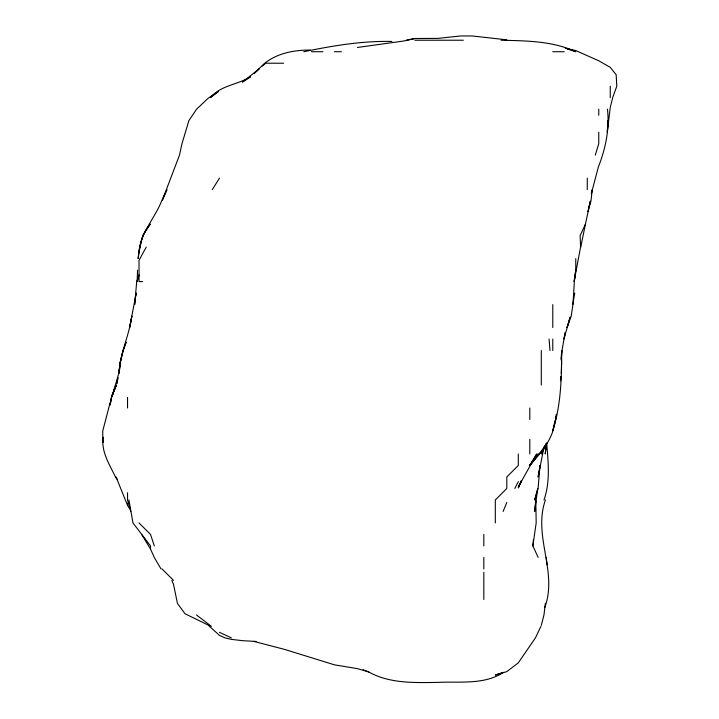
<?xml version="1.0" encoding="UTF-8"?>
<svg xmlns="http://www.w3.org/2000/svg" width="719" height="719" viewBox="0 0 719 719"><rect width="100%" height="100%" fill="white"/><g stroke="black" fill="none" stroke-linecap="round" stroke-linejoin="round"><path stroke-width="1.08" d="M607.474 109.189C609.631 128.881 605.695 148.366 598.46 166.655L591.288 193.824M555.086 420.525L552.785 430.789C561.063 404.851 561.629 377.52 561.719 350.548L561.162 358.907M561.296 373.529L561.575 362.034M137.527 270.092L137.176 281.587L139.028 274.91L136.718 281.587L134.651 304.568L135.514 298.304M607.807 120.684L607.276 132.179L610.251 107.437L612.687 97.694L616.785 86.208L616.174 74.713L610.251 67.361L598.756 60.764L575.766 50.573L565.323 48.299M119.237 372.487C120.028 353.047 129.285 335.261 131.856 316.063L129.618 327.558L136.224 293.082L135.801 296.21M561.144 359.949L562.015 350.548L565.08 332.906M538.154 557.423L532.869 545.928L533.462 539.654M535.664 500.999L534.648 511.452L537.74 488.462L534.702 499.957L538.082 488.462L540.023 465.472L538.109 476.967L544.076 446.67M119.264 372.487L119.722 368.308M119.947 366.214L120.415 362.034L118.734 373.529L111.975 396.52L116.047 385.024L111.751 396.52L102.727 430.996L102.853 442.491L103.159 440.396M556.272 414.279L555.688 419.501L552.785 431.382C548.255 444.621 538.792 455.1 529.795 465.472L536.698 453.986L518.3 487.006L521.185 480.984M546.44 443.533L545.218 453.986L546.584 443.533M545.361 603.394L543.977 614.889L541.29 625.395M575.766 258.597L575.766 270.092L574.364 281.587L572.944 304.568L571.21 316.063L567.03 327.558L570.158 317.115L563.912 339.053M139.028 251.803L138.12 258.597C139.666 246.311 141.409 233.504 150.343 224.121L142.686 235.616L139.028 251.803C140.609 232.659 154.711 218.432 161.559 201.131L166.952 189.645L162.431 200.179M120.415 362.034L118.833 373.529L120.181 362.034L123.093 350.548L126.158 342.19L123.111 350.548L120.657 360.992M575.766 270.092L574.095 281.587L580.575 247.111L580.134 235.616L585.446 224.121L590.38 201.131L588.537 208.447M555.463 418.458L555.769 416.373M532.869 545.928L536.176 522.938L535.808 500.999M572.782 304.568L574.751 293.082M110.124 404.878L111.643 396.52L116.047 385.815L111.751 396.52L110.151 404.878M580.736 247.111L585.446 224.121M564.271 337.283L565.08 332.96M545.424 499.957C532.698 536.006 558.043 571.632 544.768 607.573M103.266 437.269C100.813 451.289 109.63 464.753 115.471 476.967L117.44 479.465M117.431 380.845L116.64 383.982L118.213 377.709M591.476 192.773L592.276 189.645L590.955 201.131L587.8 211.584M542.216 450.849L541.29 453.986L546.404 443.452M543.995 499.957C550.332 481.964 548.3 462.191 546.701 443.533M595.269 155.16L598.756 143.665L598.756 132.179M162.386 200.089L179.471 155.16L181.988 143.665L188.872 120.684L196.494 109.297L207.989 98.395L218.594 91.394M111.751 396.52L116.047 385.833M503.12 511.452L506.805 502.5M521.275 480.948L518.3 487.904L521.365 480.948M540.877 626.375L535.439 637.87L518.3 662.846L506.805 671.618L495.31 675.024L503.579 672.355C484.166 685.09 459.836 681.279 437.853 682.394C414.962 682.726 390.093 683.643 369.44 672.355L363.14 669.731M514.831 488.462L518.3 481.649M546.368 443.47L541.29 453.321L547.438 442.491L541.29 451.199M146.263 247.111L139.028 260.296L139.028 281.587L142.686 281.587M212.285 189.645L219.475 178.15M531.071 463.234L538.091 453.986L529.795 465.472L536.311 457.266M529.337 465.472L529.795 464.923M538.917 453.986L540.697 451.9M264.664 63.218L253.96 73.608L258.885 69.159M263.81 64.701L265.455 63.218L283.663 63.218M258.885 69.087L242.465 82.092L250.428 76.987M262.174 66.148L265.455 63.218M217.821 92.077L210.37 97.694C220.607 85.273 237.405 84.923 250.131 76.933M265.455 62.652C278.487 52.829 294.457 50.06 310.383 50.051M303.813 51.723C332.735 45.737 362.178 40.785 391.882 41.459M506.805 39.833L472.329 35.977L460.834 35.95L437.853 38.395L414.863 38.511L403.368 41.064L357.397 47.472M406.478 40.228L414.863 38.511M414.863 40.228L463.342 40.228M311.426 51.723L322.921 51.723M334.416 51.723L341.426 51.723M552.785 51.723L564.271 51.723M256.054 641.438L242.465 640.683L230.97 639.308L224.939 637.87L219.484 635.371L207.989 624.973L184.999 613.747L177.449 603.394L173.513 584.322L171.85 580.404M501.08 40.228C526.209 40.839 552.462 40.92 575.766 51.705L567.408 49.063M253.96 641.438L284.445 649.365L334.416 664.823L357.397 668.652L368.892 671.914M231.338 637.87L219.484 632.316M196.494 614.952L211.422 626.375M139.028 522.938L150.523 534.433L154.315 545.928M162.018 568.918L173.513 580.404M161.011 568.918L154.261 557.423L150.523 549.028L150.523 545.928L132.97 522.938L128.935 499.957M116.047 477.829L116.047 476.967L127.542 505.403L129.726 508.854M141.679 534.433L150.523 549.028M130.768 511.452L127.542 499.957L127.542 492.713M546.26 557.423L547.024 564.739M549.091 339.053L549.981 350.548M610.251 86.208L610.251 97.694M598.756 109.189L598.756 115.256M587.261 178.15L587.261 189.645M552.785 304.568L552.785 327.558M552.785 339.053L552.785 350.548M541.29 350.548L541.29 385.024M529.795 408.015L529.795 419.501M529.795 439.336L529.795 453.986M518.3 453.986L518.3 465.472L506.805 476.967L506.805 488.462L495.31 499.957L495.31 522.938M483.824 534.433L483.824 545.928M483.824 557.423L483.824 568.918M483.824 572.279L483.824 599.484M127.542 397.472L127.542 408.015M127.542 503.228L127.542 505.403M560.946 376.666L560.469 380.845L560.955 376.666"/></g></svg>
